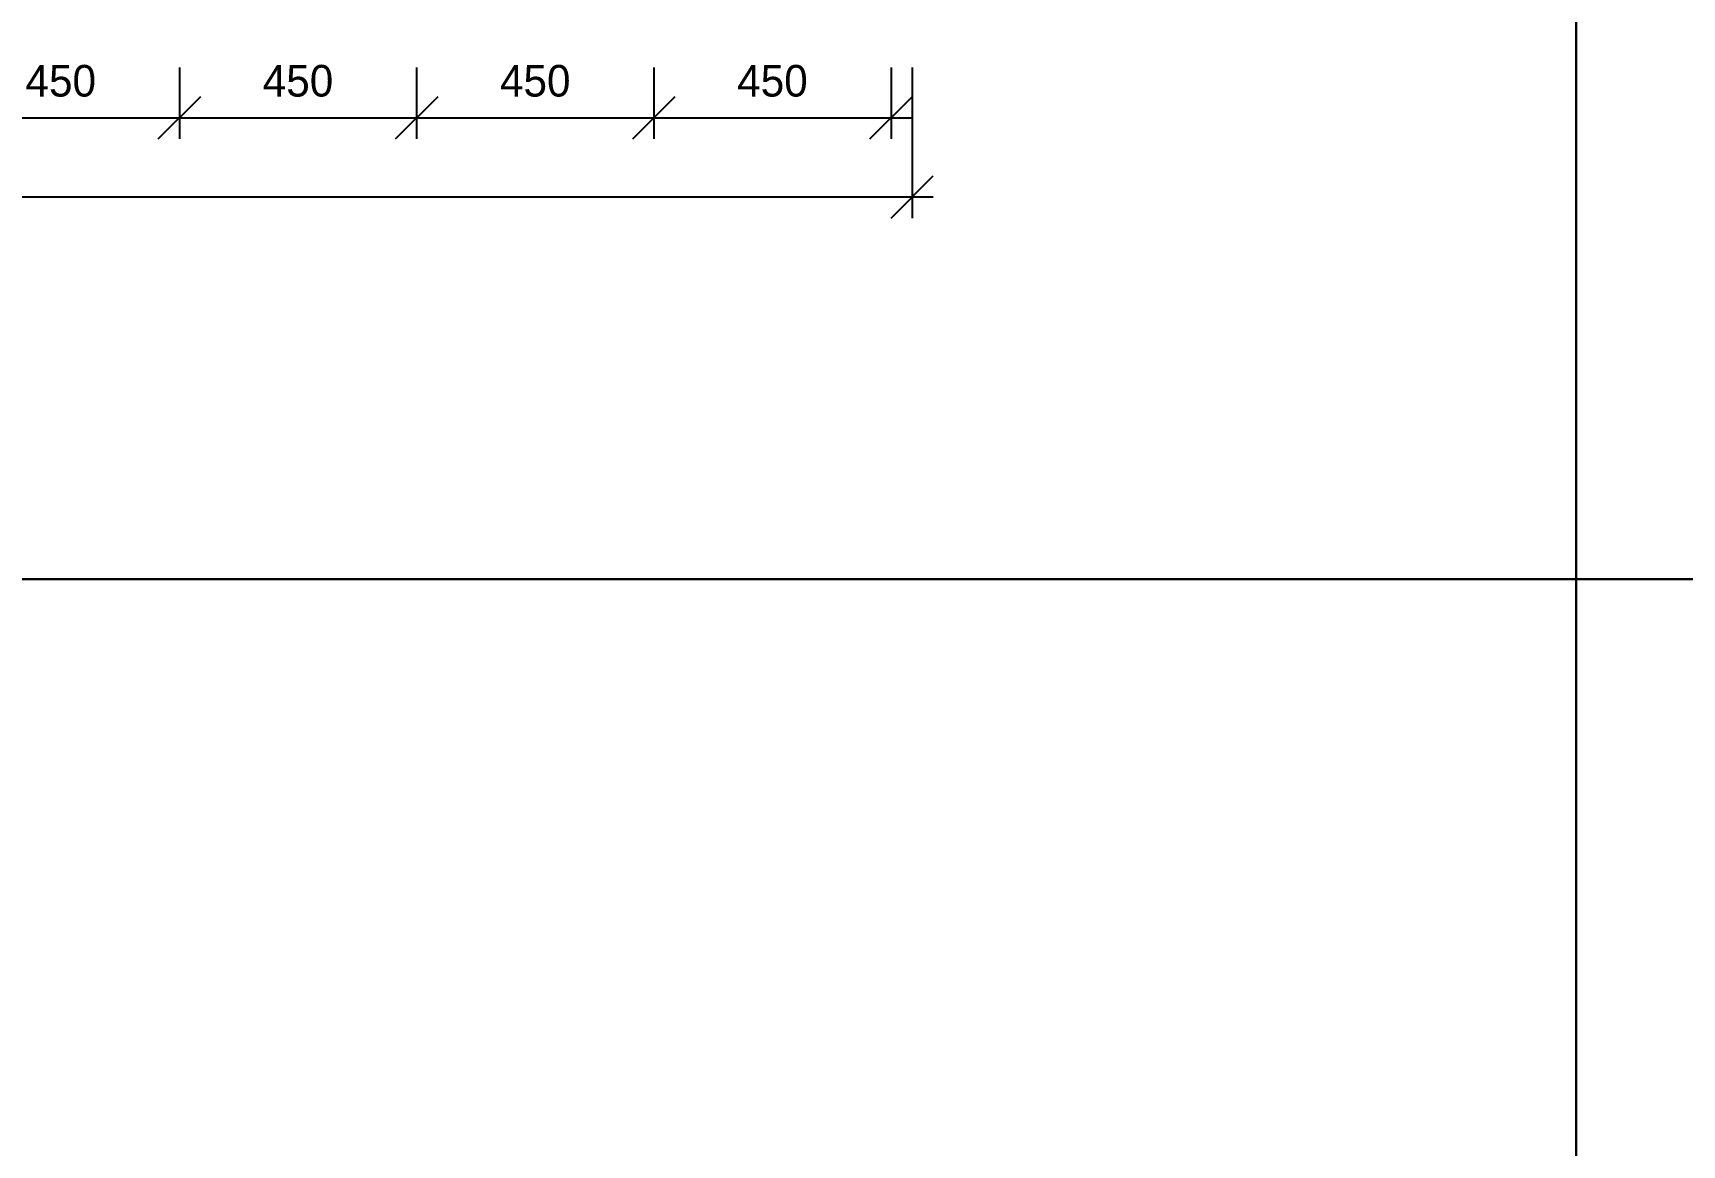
# Model space of a CAD drawing. Header units: millimetres. Extents: x 24776 to 57176, y -19492 to 15017.
# Drawn here: x 28329 to 31457, y -4512 to -2402 of the extents above; entities that cross this region are included whole.
import ezdxf

# ---------------------------------------------------------------- set-up
doc = ezdxf.new("R2010")
doc.units = ezdxf.units.MM
doc.header["$PDMODE"] = 3
doc.styles.add('RomanS', font='')
doc.styles.get('RomanS').set_extended_font_data('YouYuan')
doc.dimstyles.new('SC40', dxfattribs={"dimtxt": 60, "dimasz": 80, "dimexe": 40, "dimexo": 40, "dimgap": 40, "dimtad": 1, "dimdec": 0, "dimzin": 0, "dimdsep": 46, "dimtxsty": 'RomanS', "dimblk": 'OBLIQUE', "dimcen": 0, "dimdle": 40, "dimclrd": 9, "dimclre": 9, "dimclrt": 4, "dimadec": 0, "dimazin": 0, "dimtfac": 1, "dimtdec": 0, "dimtix": 1, "dimtmove": 2, "dimatfit": 1, "dimldrblk": 'DOT', "dimfxl": 1, "dimtolj": 1, "dimtzin": 0, "dimlwd": -1, "dimlwe": -1, "dimarcsym": 0})

# ---------------------------------------------------------------- blocks, each defined once
blk = doc.blocks.new('_Oblique')
at = {"color": 0, "linetype": 'ByBlock', "lineweight": -2}
blk.add_line((-0.5, -0.5), (0.5, 0.5), dxfattribs=at)
blk = doc.blocks.new('*D183')
at = {"color": 9, "transparency": 16777216}
for p, q in [((26316.6, -2467.3), (26316.6, -2753)), ((29996.6, -2467.3), (29996.6, -2753)), ((26276.6, -2713), (30036.6, -2713))]:
    blk.add_line(p, q, dxfattribs=at)
at = {"layer": 'Defpoints', "color": 0, "transparency": 16777216}
for p in [(26316.6, -2427.3), (29996.6, -2427.3), (29996.6, -2713)]:
    blk.add_point(p, dxfattribs=at)
at = {"color": 9, "transparency": 16777216, "xscale": 80, "yscale": 80, "zscale": 80, "rotation": 180}
blk.add_blockref('_Oblique', (26316.6, -2713), dxfattribs=at)
at = {"color": 9, "transparency": 16777216, "xscale": 80, "yscale": 80, "zscale": 80}
blk.add_blockref('_Oblique', (29996.6, -2713), dxfattribs=at)
at = {"color": 4, "transparency": 16777216, "insert": (28156.6, -2643), "char_height": 60, "attachment_point": 5, "style": 'RomanS'}
blk.add_mtext('\\A1;3680', dxfattribs=at)
blk = doc.blocks.new('_Dot')
at = {"color": 0, "linetype": 'ByBlock', "lineweight": -2}
blk.add_line((-0.5, 0), (-1, 0), dxfattribs=at)
at = {"color": 0, "linetype": 'ByBlock', "const_width": 0.5}
blk.add_lwpolyline([(-0.25, 0, 1), (0.25, 0, 1)], format="xyb", close=True, dxfattribs=at)
blk = doc.blocks.new('*D188')
at = {"color": 9, "transparency": 16777216}
for p, q in [((28156.6, -2467.3), (28156.6, -2602.9)), ((28606.6, -2467.3), (28606.6, -2602.9)), ((28116.6, -2562.9), (28646.6, -2562.9))]:
    blk.add_line(p, q, dxfattribs=at)
at = {"layer": 'Defpoints', "color": 0, "transparency": 16777216}
for p in [(28156.6, -2427.3), (28606.6, -2427.3), (28606.6, -2562.9)]:
    blk.add_point(p, dxfattribs=at)
at = {"color": 9, "transparency": 16777216, "xscale": 80, "yscale": 80, "zscale": 80, "rotation": 180}
blk.add_blockref('_Oblique', (28156.6, -2562.9), dxfattribs=at)
at = {"color": 9, "transparency": 16777216, "xscale": 80, "yscale": 80, "zscale": 80}
blk.add_blockref('_Oblique', (28606.6, -2562.9), dxfattribs=at)
at = {"color": 4, "transparency": 16777216, "insert": (28381.6, -2492.9), "char_height": 60, "attachment_point": 5, "style": 'RomanS'}
blk.add_mtext('\\A1;450', dxfattribs=at)
blk = doc.blocks.new('*D189')
at = {"color": 9, "transparency": 16777216}
for p, q in [((28606.6, -2467.3), (28606.6, -2602.9)), ((29056.6, -2467.3), (29056.6, -2602.9)), ((28566.6, -2562.9), (29096.6, -2562.9))]:
    blk.add_line(p, q, dxfattribs=at)
at = {"layer": 'Defpoints', "color": 0, "transparency": 16777216}
for p in [(28606.6, -2427.3), (29056.6, -2427.3), (29056.6, -2562.9)]:
    blk.add_point(p, dxfattribs=at)
at = {"color": 9, "transparency": 16777216, "xscale": 80, "yscale": 80, "zscale": 80, "rotation": 180}
blk.add_blockref('_Oblique', (28606.6, -2562.9), dxfattribs=at)
at = {"color": 9, "transparency": 16777216, "xscale": 80, "yscale": 80, "zscale": 80}
blk.add_blockref('_Oblique', (29056.6, -2562.9), dxfattribs=at)
at = {"color": 4, "transparency": 16777216, "insert": (28831.6, -2492.9), "char_height": 60, "attachment_point": 5, "style": 'RomanS'}
blk.add_mtext('\\A1;450', dxfattribs=at)
blk = doc.blocks.new('*D190')
at = {"color": 9, "transparency": 16777216}
for p, q in [((29056.6, -2467.3), (29056.6, -2602.9)), ((29506.6, -2467.3), (29506.6, -2602.9)), ((29016.6, -2562.9), (29546.6, -2562.9))]:
    blk.add_line(p, q, dxfattribs=at)
at = {"layer": 'Defpoints', "color": 0, "transparency": 16777216}
for p in [(29056.6, -2427.3), (29506.6, -2427.3), (29506.6, -2562.9)]:
    blk.add_point(p, dxfattribs=at)
at = {"color": 9, "transparency": 16777216, "xscale": 80, "yscale": 80, "zscale": 80, "rotation": 180}
blk.add_blockref('_Oblique', (29056.6, -2562.9), dxfattribs=at)
at = {"color": 9, "transparency": 16777216, "xscale": 80, "yscale": 80, "zscale": 80}
blk.add_blockref('_Oblique', (29506.6, -2562.9), dxfattribs=at)
at = {"color": 4, "transparency": 16777216, "insert": (29281.6, -2492.9), "char_height": 60, "attachment_point": 5, "style": 'RomanS'}
blk.add_mtext('\\A1;450', dxfattribs=at)
blk = doc.blocks.new('*D191')
at = {"color": 9, "transparency": 16777216}
for p, q in [((29506.6, -2467.3), (29506.6, -2602.9)), ((29956.6, -2467.3), (29956.6, -2602.9)), ((29466.6, -2562.9), (29996.6, -2562.9))]:
    blk.add_line(p, q, dxfattribs=at)
at = {"layer": 'Defpoints', "color": 0, "transparency": 16777216}
for p in [(29506.6, -2427.3), (29956.6, -2427.3), (29956.6, -2562.9)]:
    blk.add_point(p, dxfattribs=at)
at = {"color": 9, "transparency": 16777216, "xscale": 80, "yscale": 80, "zscale": 80, "rotation": 180}
blk.add_blockref('_Oblique', (29506.6, -2562.9), dxfattribs=at)
at = {"color": 9, "transparency": 16777216, "xscale": 80, "yscale": 80, "zscale": 80}
blk.add_blockref('_Oblique', (29956.6, -2562.9), dxfattribs=at)
at = {"color": 4, "transparency": 16777216, "insert": (29731.6, -2492.9), "char_height": 60, "attachment_point": 5, "style": 'RomanS'}
blk.add_mtext('\\A1;450', dxfattribs=at)

msp = doc.modelspace()

# ---------------------------------------------------------------- linework, layer by layer
at = {"color": 250}
for points in [[(24776.3, 4589.1), (31256.3, 4589.1), (31256.3, -3438.1), (24776.3, -3438.1)], [(31256.3, 4589.1), (37736.3, 4589.1), (37736.3, -3438.1), (31256.3, -3438.1)], [(24776.3, -3438.1), (31256.3, -3438.1), (31256.3, -11465.3), (24776.3, -11465.3)], [(31256.3, -3438.1), (37736.3, -3438.1), (37736.3, -11465.3), (31256.3, -11465.3)]]:
    msp.add_lwpolyline(points, close=True, dxfattribs=at)

# ---------------------------------------------------------------- dimensions: what is measured, and where the dimension line sits
at = {"color": 255}
for base, p1, p2, picture, middle in [((29996.6, -2713), (26316.6, -2427.3), (29996.6, -2427.3), '*D183', (28156.6, -2643)), ((28606.6, -2562.9), (28156.6, -2427.3), (28606.6, -2427.3), '*D188', (28381.6, -2492.9)), ((29056.6, -2562.9), (28606.6, -2427.3), (29056.6, -2427.3), '*D189', (28831.6, -2492.9)), ((29506.6, -2562.9), (29056.6, -2427.3), (29506.6, -2427.3), '*D190', (29281.6, -2492.9)), ((29956.6, -2562.9), (29506.6, -2427.3), (29956.6, -2427.3), '*D191', (29731.6, -2492.9))]:
    dim = msp.add_linear_dim(base=base, p1=p1, p2=p2, dimstyle='SC40', dxfattribs=at)
    dim.commit()
    dim.dimension.update_dxf_attribs({"geometry": picture, "text_midpoint": middle})

doc.saveas('drawing.dxf')
